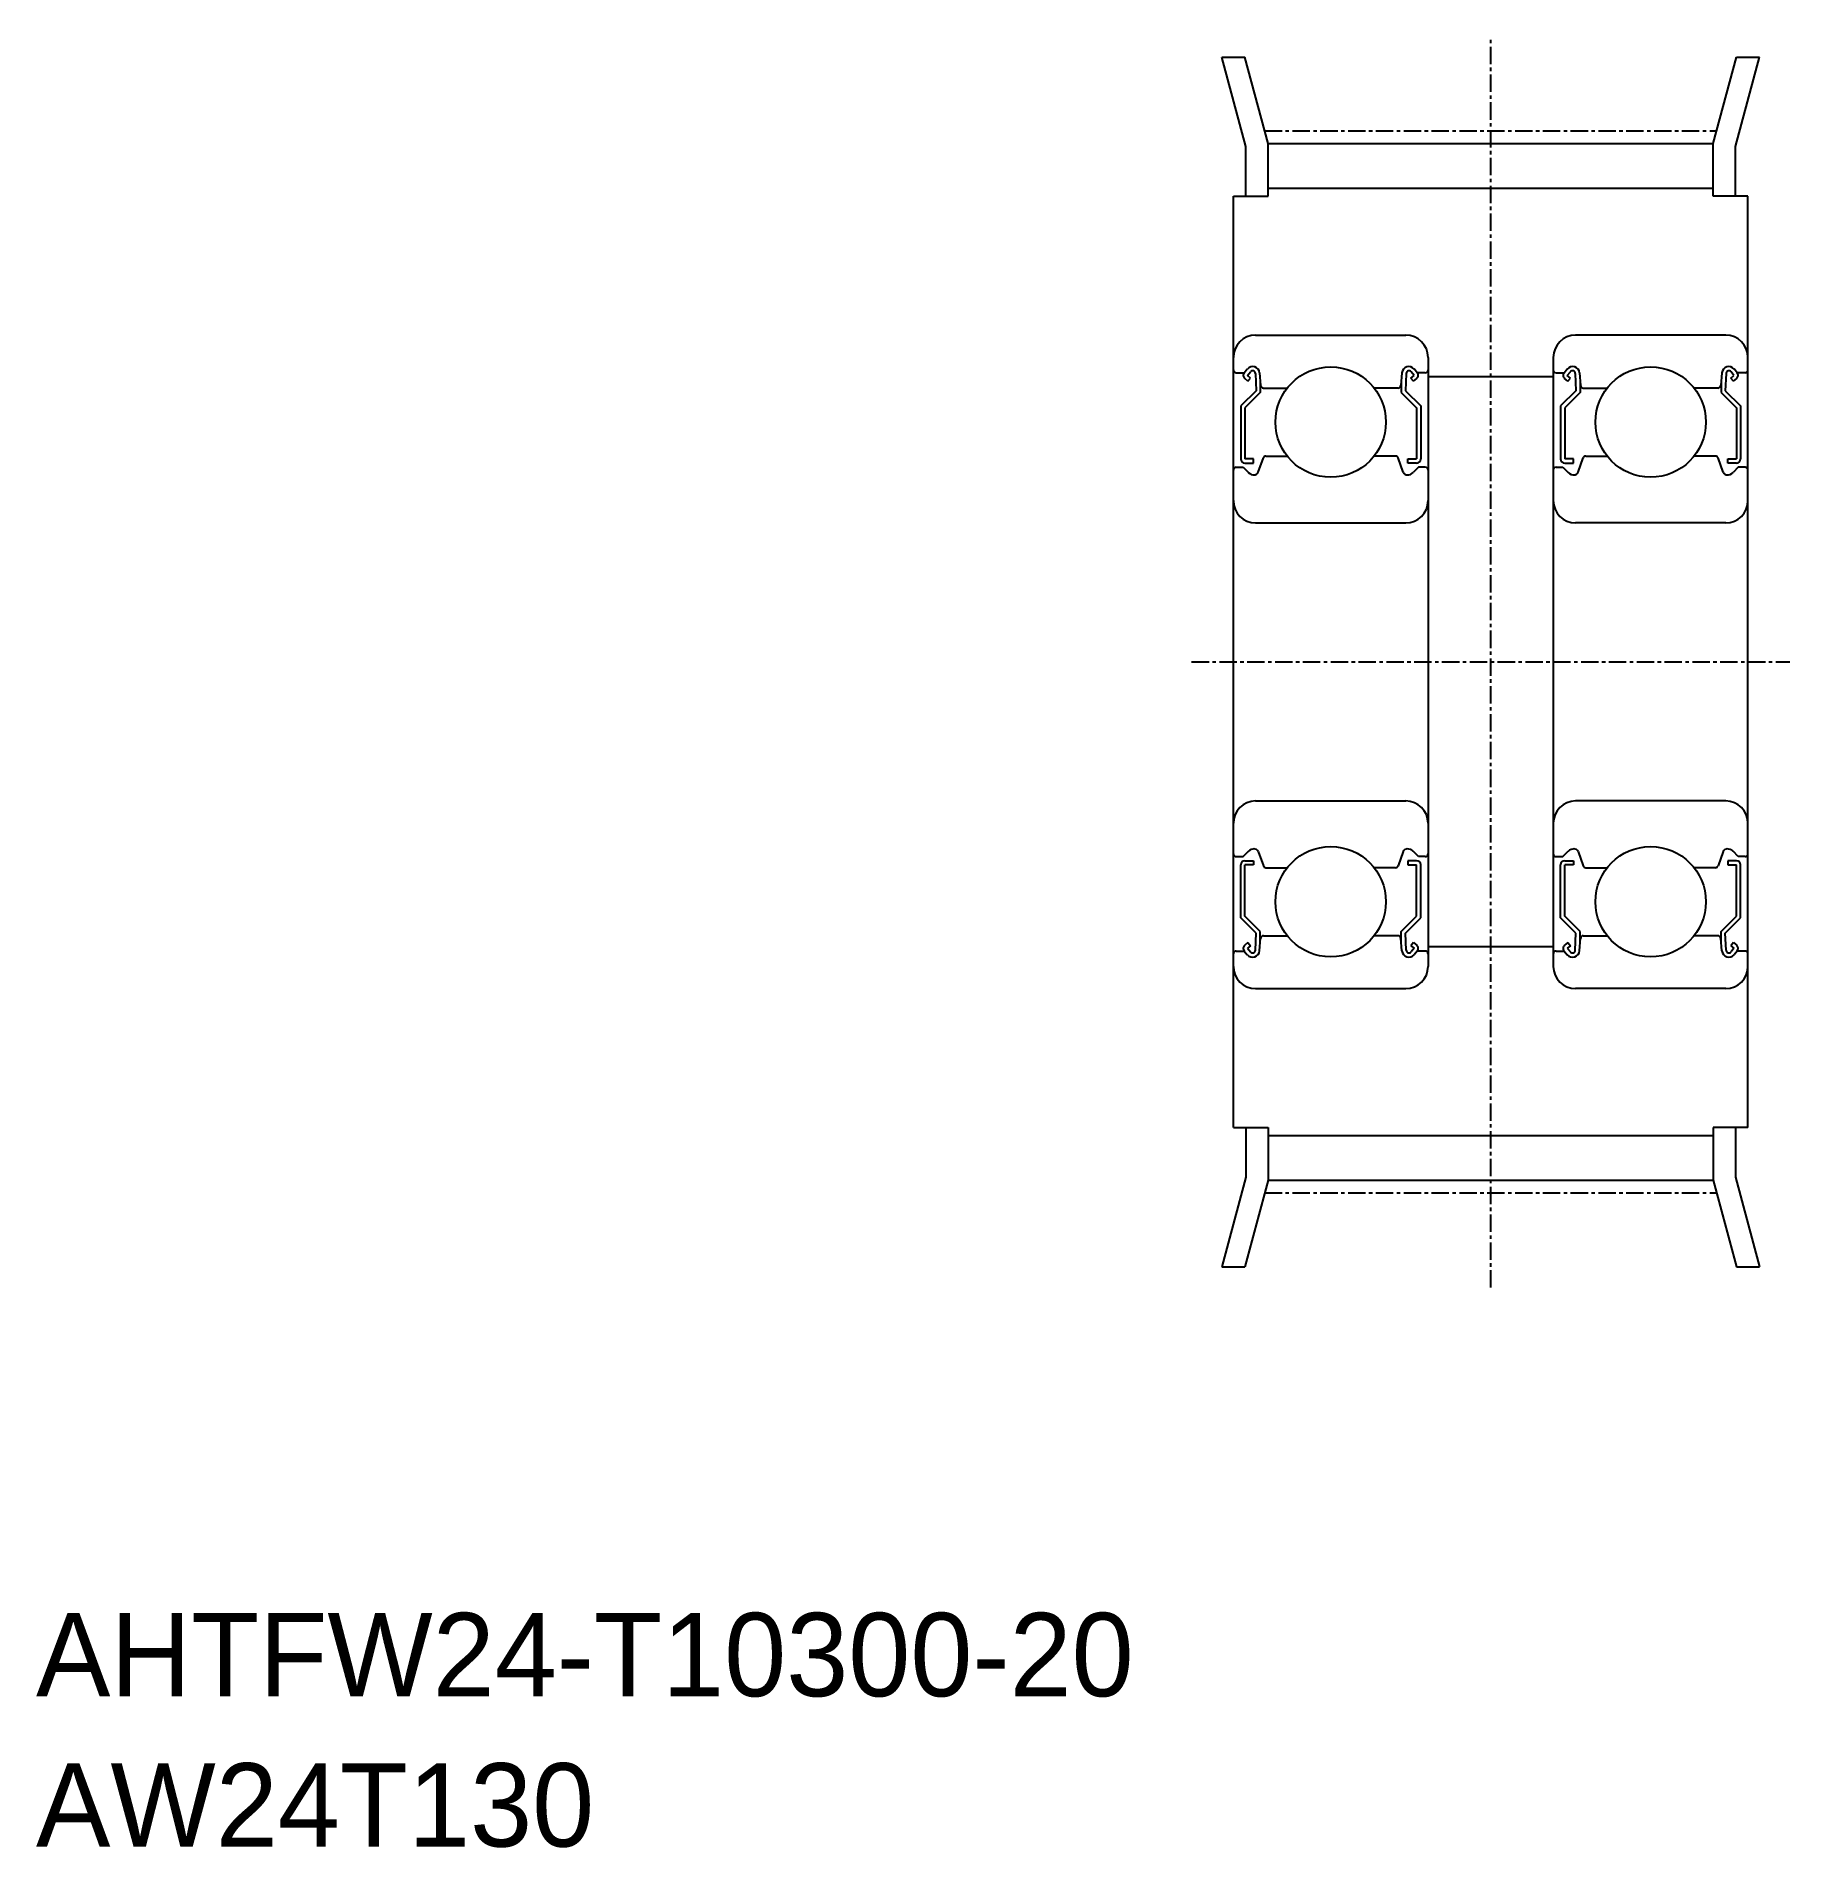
# Model space of a CAD drawing. Extents: x -286 to -160, y -61 to 69.
import ezdxf

# ---------------------------------------------------------------- set-up
doc = ezdxf.new("R2010")
doc.units = 0
doc.linetypes.add('CENTER', pattern=[2, 1.25, -0.25, 0.25, -0.25])
doc.layers.get('0').update_dxf_attribs({"linetype": 'CONTINUOUS'})
doc.layers.add('CENTER', color=1, linetype='CENTER')

msp = doc.modelspace()

# ---------------------------------------------------------------- linework, layer by layer
at = {"color": 7, "linetype": 'CONTINUOUS'}
for p, q in [((-199, 61.47), (-200.73, 67.9)), ((-200.73, 67.9), (-199.07, 67.9)), ((-197.4, 61.68), (-199.07, 67.9)), ((-165.4, 61.68), (-163.72, 67.9)), ((-163.8, 61.47), (-162.07, 67.9)), ((-163.72, 67.9), (-162.07, 67.9)), ((-199, 57.9), (-199, 61.47)), ((-197.4, 57.9), (-197.4, 61.68)), ((-197.4, 61.68), (-165.4, 61.68)), ((-165.4, 57.9), (-165.4, 61.68)), ((-163.8, 57.9), (-163.8, 61.47)), ((-199.9, 57.9), (-197.4, 57.9)), ((-199.9, -9.1), (-199.9, 57.9)), ((-197.4, 58.48), (-165.4, 58.48)), ((-162.9, 57.9), (-165.4, 57.9)), ((-162.9, -9.1), (-162.9, 57.9)), ((-198.3, 47.9), (-187.5, 47.9)), ((-164.5, 47.9), (-175.3, 47.9)), ((-185.9, 46.3), (-185.9, 2.5)), ((-176.9, 46.3), (-176.9, 2.5)), ((-199.7, 45.2), (-199.12, 45.2)), ((-199.12, 45.2), (-198.9, 45.47)), ((-198.85, 44.59), (-199.08, 44.78)), ((-198.89, 45.01), (-198.67, 45.27)), ((-198.66, 44.82), (-198.89, 45.01)), ((-198.85, 44.59), (-198.66, 44.82)), ((-198.32, 45.15), (-198.27, 43.91)), ((-198.01, 45.19), (-197.94, 44.29)), ((-197.97, 44.63), (-197.97, 43.78)), ((-187.78, 45.19), (-187.86, 44.29)), ((-187.83, 44.63), (-187.83, 43.78)), ((-187.47, 45.15), (-187.53, 43.91)), ((-187.14, 44.82), (-186.91, 45.01)), ((-186.94, 44.59), (-187.14, 44.82)), ((-186.91, 45.01), (-187.12, 45.27)), ((-186.94, 44.59), (-186.71, 44.78)), ((-186.68, 45.2), (-186.9, 45.47)), ((-186.1, 45.2), (-186.68, 45.2)), ((-176.9, 44.9), (-185.9, 44.9)), ((-176.7, 45.2), (-176.12, 45.2)), ((-176.12, 45.2), (-175.9, 45.47)), ((-175.85, 44.59), (-176.08, 44.78)), ((-175.89, 45.01), (-175.67, 45.27)), ((-175.66, 44.82), (-175.89, 45.01)), ((-175.85, 44.59), (-175.66, 44.82)), ((-175.32, 45.15), (-175.27, 43.91)), ((-175.01, 45.19), (-174.94, 44.29)), ((-174.97, 44.63), (-174.97, 43.78)), ((-164.78, 45.19), (-164.86, 44.29)), ((-164.83, 44.63), (-164.83, 43.78)), ((-164.47, 45.15), (-164.53, 43.91)), ((-164.14, 44.82), (-163.91, 45.01)), ((-163.94, 44.59), (-164.14, 44.82)), ((-163.91, 45.01), (-164.12, 45.27)), ((-163.94, 44.59), (-163.71, 44.78)), ((-163.68, 45.2), (-163.9, 45.47)), ((-163.1, 45.2), (-163.68, 45.2)), ((-198.27, 43.91), (-199.37, 42.81)), ((-197.97, 43.78), (-199.07, 42.68)), ((-197.74, 44.1), (-196.02, 44.1)), ((-188.06, 44.1), (-189.77, 44.1)), ((-187.83, 43.78), (-186.73, 42.68)), ((-187.53, 43.91), (-186.43, 42.81)), ((-175.27, 43.91), (-176.37, 42.81)), ((-174.97, 43.78), (-176.07, 42.68)), ((-174.74, 44.1), (-173.02, 44.1)), ((-165.06, 44.1), (-166.77, 44.1)), ((-164.83, 43.78), (-163.73, 42.68)), ((-164.53, 43.91), (-163.43, 42.81)), ((-199.37, 42.81), (-199.37, 39)), ((-199.07, 42.68), (-199.07, 39)), ((-186.73, 42.68), (-186.73, 39)), ((-186.43, 42.81), (-186.43, 39)), ((-176.37, 42.81), (-176.37, 39)), ((-176.07, 42.68), (-176.07, 39)), ((-163.73, 42.68), (-163.73, 39)), ((-163.43, 42.81), (-163.43, 39)), ((-197.56, 39.2), (-196.02, 39.2)), ((-188.24, 39.2), (-189.77, 39.2)), ((-174.56, 39.2), (-173.02, 39.2)), ((-165.24, 39.2), (-166.77, 39.2)), ((-199.7, 38.4), (-199.2, 38.4)), ((-199.2, 38.4), (-198.82, 38.03)), ((-198.45, 39), (-199.07, 39)), ((-199.07, 38.7), (-198.45, 38.7)), ((-198.45, 38.7), (-198.45, 39)), ((-198.11, 38.05), (-197.74, 39.07)), ((-187.68, 38.05), (-188.05, 39.07)), ((-187.35, 39), (-186.73, 39)), ((-187.35, 38.7), (-187.35, 39)), ((-186.73, 38.7), (-187.35, 38.7)), ((-186.6, 38.4), (-186.97, 38.03)), ((-186.1, 38.4), (-186.6, 38.4)), ((-176.7, 38.4), (-176.2, 38.4)), ((-176.2, 38.4), (-175.82, 38.03)), ((-175.45, 39), (-176.07, 39)), ((-176.07, 38.7), (-175.45, 38.7)), ((-175.45, 38.7), (-175.45, 39)), ((-175.11, 38.05), (-174.74, 39.07)), ((-164.68, 38.05), (-165.05, 39.07)), ((-164.35, 39), (-163.73, 39)), ((-164.35, 38.7), (-164.35, 39)), ((-163.73, 38.7), (-164.35, 38.7)), ((-163.6, 38.4), (-163.97, 38.03)), ((-163.1, 38.4), (-163.6, 38.4)), ((-198.3, 34.4), (-187.5, 34.4)), ((-164.5, 34.4), (-175.3, 34.4)), ((-198.3, 14.4), (-187.5, 14.4)), ((-164.5, 14.4), (-175.3, 14.4)), ((-199.2, 10.4), (-198.82, 10.78)), ((-198.11, 10.76), (-197.74, 9.74)), ((-187.68, 10.76), (-188.05, 9.74)), ((-186.6, 10.4), (-186.97, 10.78)), ((-176.2, 10.4), (-175.82, 10.78)), ((-175.11, 10.76), (-174.74, 9.74)), ((-164.68, 10.76), (-165.05, 9.74)), ((-163.6, 10.4), (-163.97, 10.78)), ((-199.7, 10.4), (-199.2, 10.4)), ((-199.37, 6), (-199.37, 9.8)), ((-199.07, 10.1), (-198.45, 10.1)), ((-198.45, 9.8), (-199.07, 9.8)), ((-199.07, 6.12), (-199.07, 9.8)), ((-198.45, 10.1), (-198.45, 9.8)), ((-197.56, 9.6), (-196.02, 9.6)), ((-188.24, 9.6), (-189.77, 9.6)), ((-187.35, 10.1), (-187.35, 9.8)), ((-186.73, 10.1), (-187.35, 10.1)), ((-187.35, 9.8), (-186.73, 9.8)), ((-186.73, 6.12), (-186.73, 9.8)), ((-186.1, 10.4), (-186.6, 10.4)), ((-186.43, 6), (-186.43, 9.8)), ((-176.7, 10.4), (-176.2, 10.4)), ((-176.37, 6), (-176.37, 9.8)), ((-176.07, 10.1), (-175.45, 10.1)), ((-176.07, 6.12), (-176.07, 9.8)), ((-175.45, 9.8), (-176.07, 9.8)), ((-175.45, 10.1), (-175.45, 9.8)), ((-174.56, 9.6), (-173.02, 9.6)), ((-165.24, 9.6), (-166.77, 9.6)), ((-164.35, 10.1), (-164.35, 9.8)), ((-163.73, 10.1), (-164.35, 10.1)), ((-164.35, 9.8), (-163.73, 9.8)), ((-163.73, 6.12), (-163.73, 9.8)), ((-163.1, 10.4), (-163.6, 10.4)), ((-163.43, 6), (-163.43, 9.8)), ((-198.27, 4.9), (-199.37, 6)), ((-197.97, 5.02), (-199.07, 6.12)), ((-187.83, 5.02), (-186.73, 6.12)), ((-187.53, 4.9), (-186.43, 6)), ((-175.27, 4.9), (-176.37, 6)), ((-174.97, 5.02), (-176.07, 6.12)), ((-164.83, 5.02), (-163.73, 6.12)), ((-164.53, 4.9), (-163.43, 6)), ((-198.85, 4.22), (-199.08, 4.03)), ((-198.66, 3.99), (-198.89, 3.8)), ((-198.85, 4.22), (-198.66, 3.99)), ((-198.32, 3.66), (-198.27, 4.9)), ((-198.01, 3.62), (-197.94, 4.52)), ((-197.97, 4.18), (-197.97, 5.02)), ((-197.74, 4.7), (-196.02, 4.7)), ((-188.06, 4.7), (-189.77, 4.7)), ((-187.78, 3.62), (-187.86, 4.52)), ((-187.83, 4.18), (-187.83, 5.02)), ((-187.47, 3.66), (-187.53, 4.9)), ((-186.94, 4.22), (-187.14, 3.99)), ((-187.14, 3.99), (-186.91, 3.8)), ((-186.94, 4.22), (-186.71, 4.03)), ((-175.85, 4.22), (-176.08, 4.03)), ((-175.66, 3.99), (-175.89, 3.8)), ((-175.85, 4.22), (-175.66, 3.99)), ((-175.32, 3.66), (-175.27, 4.9)), ((-175.01, 3.62), (-174.94, 4.52)), ((-174.97, 4.18), (-174.97, 5.02)), ((-174.74, 4.7), (-173.02, 4.7)), ((-165.06, 4.7), (-166.77, 4.7)), ((-164.78, 3.62), (-164.86, 4.52)), ((-164.83, 4.18), (-164.83, 5.02)), ((-164.47, 3.66), (-164.53, 4.9)), ((-163.94, 4.22), (-164.14, 3.99)), ((-164.14, 3.99), (-163.91, 3.8)), ((-163.94, 4.22), (-163.71, 4.03)), ((-199.7, 3.6), (-199.12, 3.6)), ((-199.12, 3.6), (-198.9, 3.34)), ((-198.89, 3.8), (-198.67, 3.54)), ((-186.91, 3.8), (-187.12, 3.54)), ((-186.68, 3.6), (-186.9, 3.34)), ((-186.1, 3.6), (-186.68, 3.6)), ((-176.9, 3.9), (-185.9, 3.9)), ((-176.7, 3.6), (-176.12, 3.6)), ((-176.12, 3.6), (-175.9, 3.34)), ((-175.89, 3.8), (-175.67, 3.54)), ((-163.91, 3.8), (-164.12, 3.54)), ((-163.68, 3.6), (-163.9, 3.34)), ((-163.1, 3.6), (-163.68, 3.6)), ((-198.3, 0.9), (-187.5, 0.9)), ((-195.6, 0.9), (-195.6, 0.9)), ((-192.9, 0.9), (-192.9, 0.9)), ((-164.5, 0.9), (-175.3, 0.9)), ((-169.9, 0.9), (-169.9, 0.9)), ((-167.2, 0.9), (-167.2, 0.9)), ((-199.9, -9.1), (-197.4, -9.1)), ((-199, -9.1), (-199, -12.66)), ((-197.4, -9.1), (-197.4, -12.87)), ((-165.4, -9.1), (-165.4, -12.87)), ((-162.9, -9.1), (-165.4, -9.1)), ((-163.8, -9.1), (-163.8, -12.66)), ((-197.4, -9.67), (-165.4, -9.67)), ((-199, -12.66), (-200.73, -19.1)), ((-197.4, -12.87), (-199.07, -19.1)), ((-197.4, -12.87), (-165.4, -12.87)), ((-165.4, -12.87), (-163.72, -19.1)), ((-163.8, -12.66), (-162.07, -19.1)), ((-200.73, -19.1), (-199.07, -19.1)), ((-163.72, -19.1), (-162.07, -19.1))]:
    msp.add_line(p, q, dxfattribs=at)
for centre in [(-192.9, 41.65), (-169.9, 41.65), (-192.9, 7.15), (-169.9, 7.15)]:
    msp.add_circle(centre, 3.97, dxfattribs=at)
for centre, radius, start, end in [((-198.3, 46.3), 1.6, 90, 180), ((-187.5, 46.3), 1.6, 0, 90), ((-175.3, 46.3), 1.6, 90, 180), ((-164.5, 46.3), 1.6, 0, 90), ((-198.51, 45.14), 0.5, 4.987, 139.9098), ((-187.28, 45.14), 0.5, 40.0902, 175.013), ((-175.51, 45.14), 0.5, 4.987, 139.9098), ((-164.28, 45.14), 0.5, 40.0902, 175.013), ((-199.7, 45.4), 0.2, 180, 270), ((-198.89, 45.01), 0.3, 139.9098, 229.9963), ((-198.52, 45.14), 0.2, 2.3754, 139.9922), ((-187.27, 45.14), 0.2, 40.0078, 177.6246), ((-186.91, 45.01), 0.3, 310.0037, 40.0902), ((-186.1, 45.4), 0.2, 270, 0), ((-176.7, 45.4), 0.2, 180, 270), ((-175.89, 45.01), 0.3, 139.9098, 229.9963), ((-175.52, 45.14), 0.2, 2.3754, 139.9922), ((-164.27, 45.14), 0.2, 40.0078, 177.6246), ((-163.91, 45.01), 0.3, 310.0037, 40.0902), ((-163.1, 45.4), 0.2, 270, 0), ((-197.74, 44.3), 0.2, 184.987, 270), ((-188.06, 44.3), 0.2, 270, 355.013), ((-174.74, 44.3), 0.2, 184.987, 270), ((-165.06, 44.3), 0.2, 270, 355.013), ((-197.56, 39), 0.2, 90, 160.0299), ((-188.24, 39), 0.2, 19.9701, 90), ((-174.56, 39), 0.2, 90, 160.0299), ((-165.24, 39), 0.2, 19.9701, 90), ((-199.7, 38.2), 0.2, 90, 180), ((-199.07, 39), 0.3, 180, 270), ((-198.4, 38.45), 0.6, 225, 272.8048), ((-198.4, 38.15), 0.3, 265.5374, 340.0299), ((-187.4, 38.15), 0.3, 199.9701, 274.4626), ((-187.39, 38.45), 0.6, 267.1952, 315), ((-186.73, 39), 0.3, 270, 0), ((-186.1, 38.2), 0.2, 0, 90), ((-176.7, 38.2), 0.2, 90, 180), ((-176.07, 39), 0.3, 180, 270), ((-175.4, 38.45), 0.6, 225, 272.8048), ((-175.4, 38.15), 0.3, 265.5374, 340.0299), ((-164.4, 38.15), 0.3, 199.9701, 274.4626), ((-164.39, 38.45), 0.6, 267.1952, 315), ((-163.73, 39), 0.3, 270, 0), ((-163.1, 38.2), 0.2, 0, 90), ((-198.3, 36), 1.6, 180, 270), ((-187.5, 36), 1.6, 270, 0), ((-175.3, 36), 1.6, 180, 270), ((-164.5, 36), 1.6, 270, 0), ((-198.3, 12.8), 1.6, 90, 180), ((-187.5, 12.8), 1.6, 0, 90), ((-175.3, 12.8), 1.6, 90, 180), ((-164.5, 12.8), 1.6, 0, 90), ((-199.7, 10.6), 0.2, 180, 270), ((-198.4, 10.35), 0.6, 87.1952, 135), ((-198.4, 10.65), 0.3, 19.9701, 94.4626), ((-187.4, 10.65), 0.3, 85.5374, 160.0299), ((-187.39, 10.35), 0.6, 45, 92.8048), ((-186.1, 10.6), 0.2, 270, 0), ((-176.7, 10.6), 0.2, 180, 270), ((-175.4, 10.35), 0.6, 87.1952, 135), ((-175.4, 10.65), 0.3, 19.9701, 94.4626), ((-164.4, 10.65), 0.3, 85.5374, 160.0299), ((-164.39, 10.35), 0.6, 45, 92.8048), ((-163.1, 10.6), 0.2, 270, 0), ((-199.07, 9.8), 0.3, 90, 180), ((-197.56, 9.8), 0.2, 199.9701, 270), ((-188.24, 9.8), 0.2, 270, 340.0299), ((-186.73, 9.8), 0.3, 0, 90), ((-176.07, 9.8), 0.3, 90, 180), ((-174.56, 9.8), 0.2, 199.9701, 270), ((-165.24, 9.8), 0.2, 270, 340.0299), ((-163.73, 9.8), 0.3, 0, 90), ((-198.89, 3.8), 0.3, 130.0037, 220.0902), ((-197.74, 4.5), 0.2, 90, 175.013), ((-188.06, 4.5), 0.2, 4.987, 90), ((-186.91, 3.8), 0.3, 319.9098, 49.9963), ((-175.89, 3.8), 0.3, 130.0037, 220.0902), ((-174.74, 4.5), 0.2, 90, 175.013), ((-165.06, 4.5), 0.2, 4.987, 90), ((-163.91, 3.8), 0.3, 319.9098, 49.9963), ((-199.7, 3.4), 0.2, 90, 180), ((-198.51, 3.66), 0.5, 220.0902, 355.013), ((-198.52, 3.67), 0.2, 220.0078, 357.6246), ((-187.28, 3.66), 0.5, 184.987, 319.9098), ((-187.27, 3.67), 0.2, 182.3754, 319.9922), ((-186.1, 3.4), 0.2, 0, 90), ((-176.7, 3.4), 0.2, 90, 180), ((-175.51, 3.66), 0.5, 220.0902, 355.013), ((-175.52, 3.67), 0.2, 220.0078, 357.6246), ((-164.28, 3.66), 0.5, 184.987, 319.9098), ((-164.27, 3.67), 0.2, 182.3754, 319.9922), ((-163.1, 3.4), 0.2, 0, 90), ((-198.3, 2.5), 1.6, 180, 270), ((-187.5, 2.5), 1.6, 270, 0), ((-175.3, 2.5), 1.6, 180, 270), ((-164.5, 2.5), 1.6, 270, 0)]:
    msp.add_arc(centre, radius, start, end, dxfattribs=at)
at = {"layer": 'CENTER', "color": 1, "linetype": 'CENTER'}
for p, q in [((-181.4, -20.6), (-181.4, 69.4)), ((-197.65, 62.6), (-165.14, 62.6)), ((-202.9, 24.4), (-159.9, 24.4)), ((-197.65, -13.79), (-165.14, -13.79))]:
    msp.add_line(p, q, dxfattribs=at)

# ---------------------------------------------------------------- texts
at = {"color": 7, "linetype": 'CONTINUOUS'}
for s, p in [('AHTFW24-T10300-20', (-285.99, -50)), ('AW24T130', (-285.99, -60.81))]:
    msp.add_text(s, height=6, dxfattribs=at).set_placement(p)

doc.saveas('drawing.dxf')
